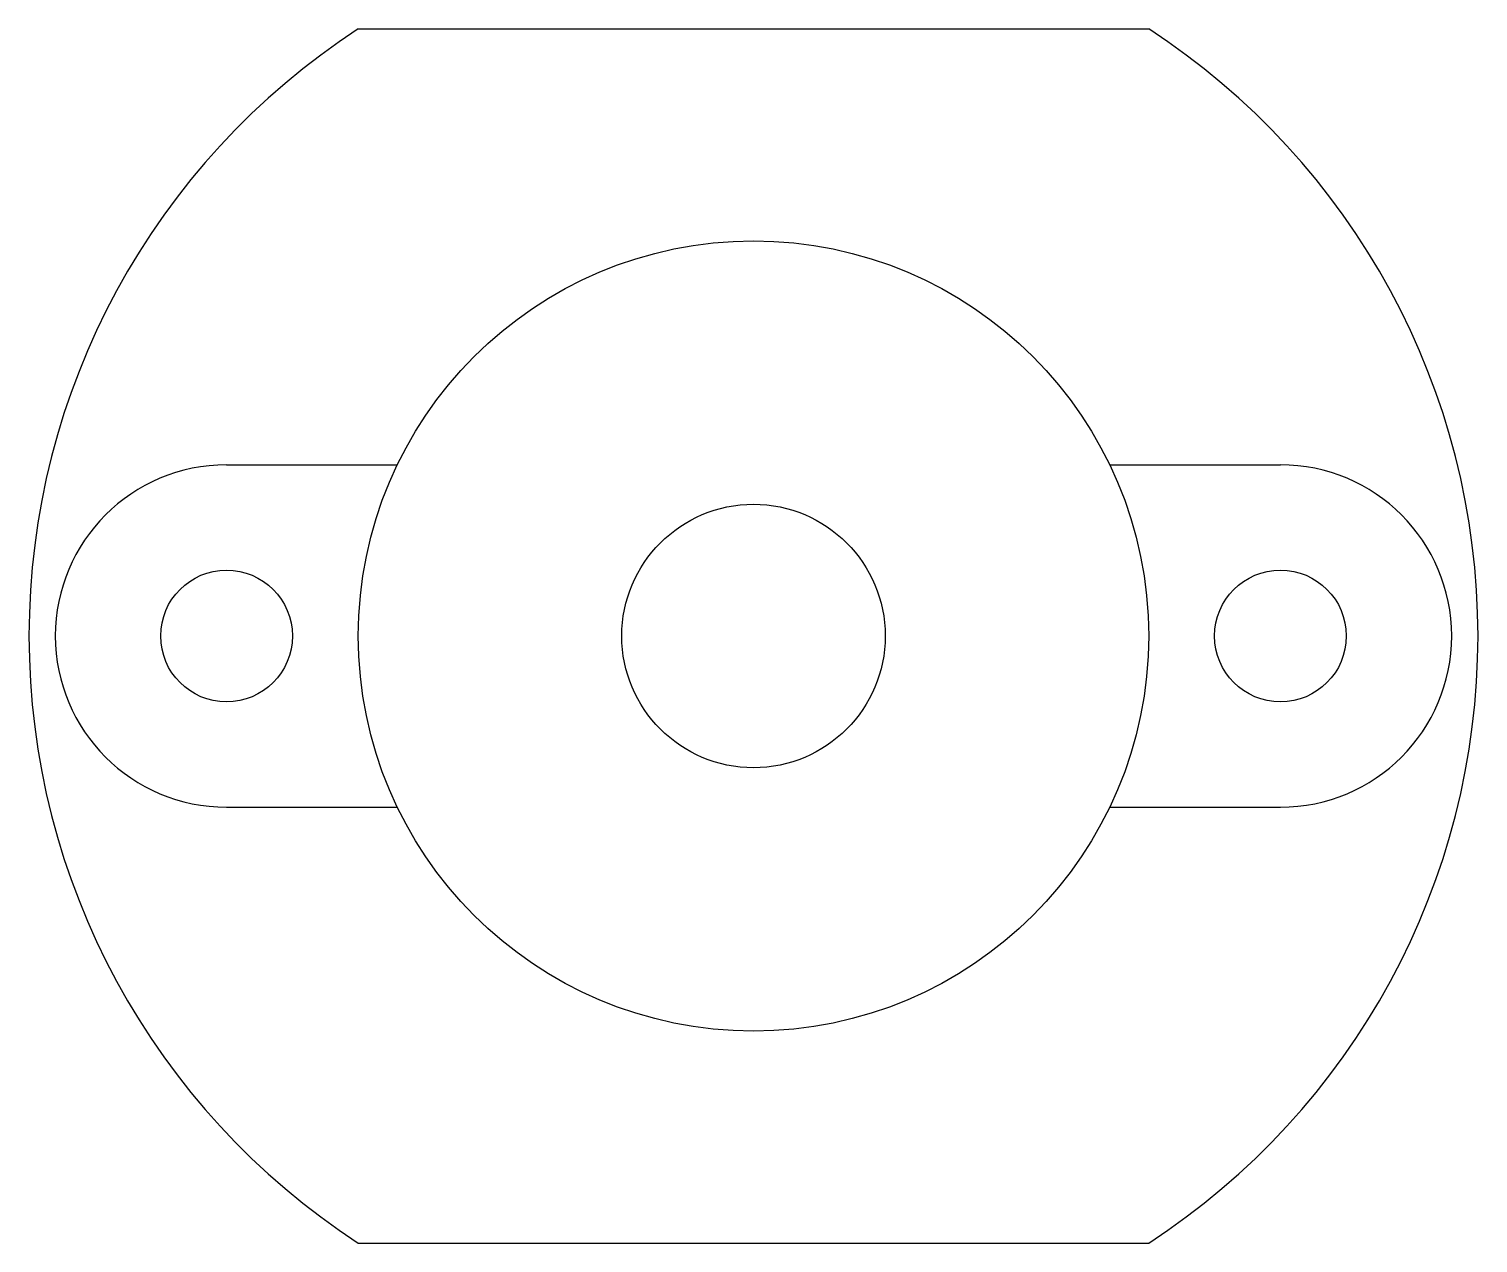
# Model space of a CAD drawing. Header units: millimetres. Extents: x -55 to 55, y -46 to 46.
import ezdxf

# ---------------------------------------------------------------- set-up
doc = ezdxf.new("R2010")
doc.units = ezdxf.units.MM

msp = doc.modelspace()

# ---------------------------------------------------------------- linework, layer by layer
for p, q in [((-30, 46.1), (30, 46.1)), ((-40, 13), (-27.04, 13)), ((27.04, 13), (40, 13)), ((-40, -13), (-27.04, -13)), ((27.04, -13), (40, -13)), ((-30, -46.1), (30, -46.1))]:
    msp.add_line(p, q)
for centre, radius in [((0, 0), 30), ((0, 0), 10), ((-40, 0), 5), ((40, 0), 5)]:
    msp.add_circle(centre, radius)
for centre, radius, start, end in [((0, 0), 55, 123.0557, 236.9443), ((0, 0), 55, 303.0557, 56.9443), ((-40, 0), 13, 90, 270), ((40, 0), 13, 270, 90)]:
    msp.add_arc(centre, radius, start, end)

doc.saveas('drawing.dxf')
